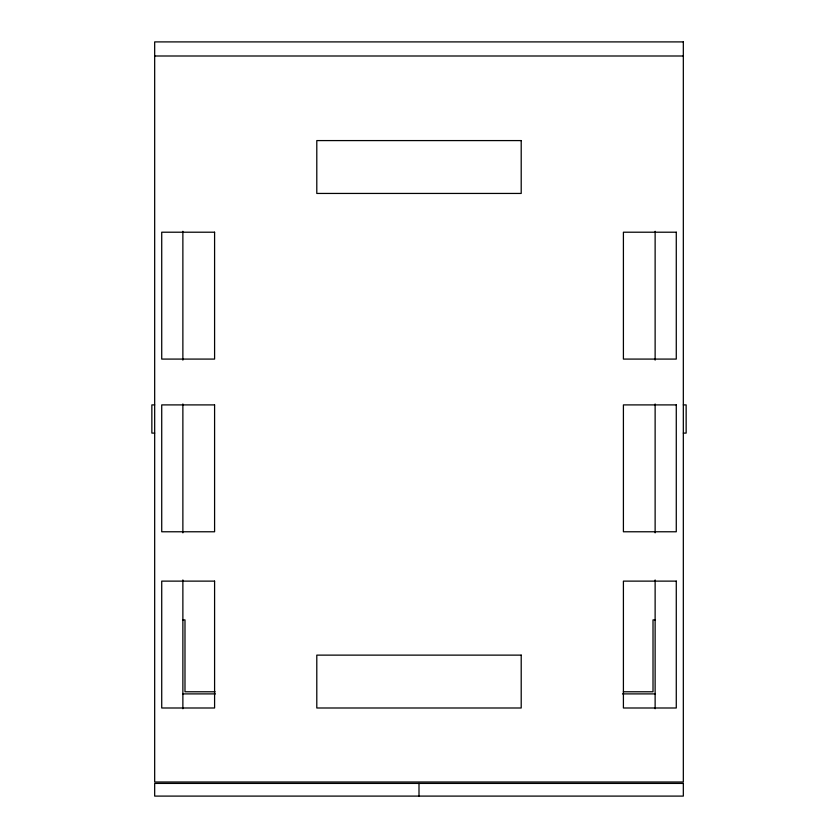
<?xml version="1.0" encoding="UTF-8"?>
<svg xmlns="http://www.w3.org/2000/svg" width="838" height="838" viewBox="0 0 838 838"><rect width="100%" height="100%" fill="white"/><g stroke="black" fill="none" stroke-linecap="round" stroke-linejoin="round"><path stroke-width="1.26" d="M154.674 55.999L683.326 55.999M154.674 404.901L151.856 404.901L151.856 433.099L154.674 433.099M683.326 404.901L686.144 404.901L686.144 433.099L683.326 433.099M182.873 619.89L184.989 619.89L184.989 691.779L215.094 691.779M655.127 619.89L653.012 619.89L653.012 691.779L623.346 691.779M182.873 693.895L215.408 693.895M622.498 693.895L655.127 693.895M655.127 231.288L655.127 360.11M655.127 403.958L655.127 532.853M655.127 579.959L655.127 708.749M419 783.415L419 796.1M182.873 231.288L182.873 360.11M182.873 403.958L182.873 532.853M182.873 579.959L182.873 708.749M683.326 41.9L154.674 41.9L154.674 782.001L683.326 782.001L683.326 41.9M521.205 140.585L316.795 140.585L316.795 193.442L521.205 193.442L521.205 140.585M214.591 232.21L161.724 232.21L161.724 359.083L214.591 359.083L214.591 232.21M676.276 232.21L623.409 232.21L623.409 359.083L676.276 359.083L676.276 232.21M214.591 404.901L161.724 404.901L161.724 531.774L214.591 531.774L214.591 404.901M676.276 404.901L623.409 404.901L623.409 531.774L676.276 531.774L676.276 404.901M214.591 581.122L161.724 581.122L161.724 707.995L214.591 707.995L214.591 581.122M676.276 581.122L623.409 581.122L623.409 707.995L676.276 707.995L676.276 581.122M521.205 655.127L316.795 655.127L316.795 707.995L521.205 707.995L521.205 655.127M683.326 783.415L154.674 783.415L154.674 796.1L683.326 796.1L683.326 783.415"/></g></svg>
